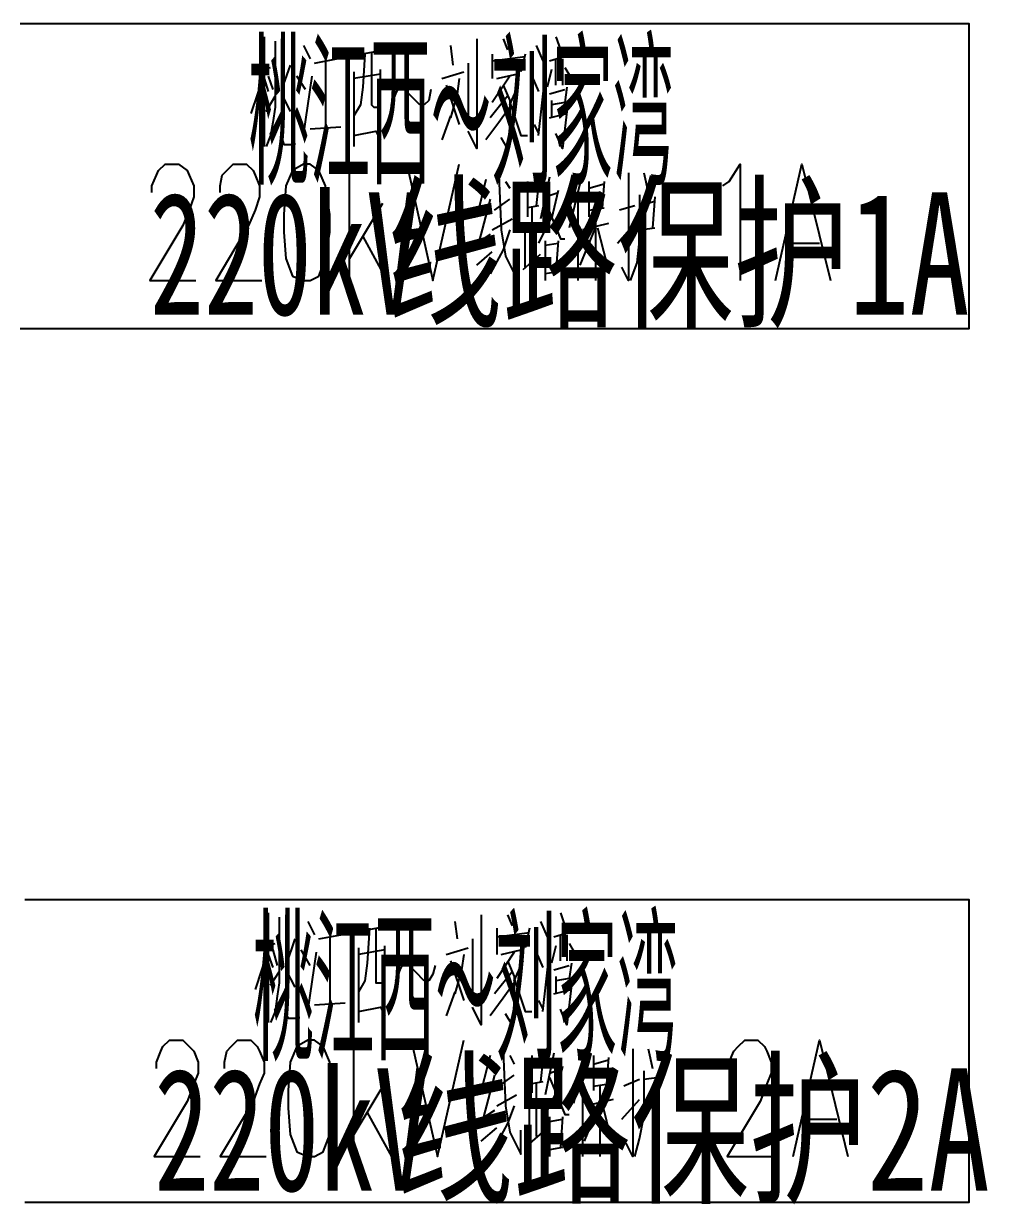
# Model space of a CAD drawing. Header units: metres. Extents: x 17 to 1757, y 17 to 1207.
# Drawn here: x 1225.2 to 1288.5, y 595.9 to 673.3 of the extents above; entities that cross this region are included whole.
import ezdxf

# ---------------------------------------------------------------- set-up
doc = ezdxf.new("R2010")
doc.units = ezdxf.units.M
for name, color, linetype in [('LINES', 7, 'Continuous'), ('POLYLINES', 4, 'Continuous'), ('RECTS', 7, 'Continuous'), ('TEXTS', 3, 'Continuous')]:
    doc.layers.add(name, color=color, linetype=linetype)

msp = doc.modelspace()

# ---------------------------------------------------------------- linework, layer by layer
at = {"layer": 'LINES'}
for p, q in [((1241.02, 672.48), (1241.02, 665.28)), ((1256.71, 672.34), (1257, 671.62)), ((1260.17, 672.48), (1260.46, 671.62)), ((1241.74, 672.19), (1241.74, 667.87)), ((1243.61, 671.9), (1244.04, 671.04)), ((1246.49, 671.18), (1248.94, 671.62)), ((1253.26, 671.9), (1253.4, 670.61)), ((1258.87, 671.9), (1259.3, 670.9)), ((1244.33, 670.75), (1245.77, 671.04)), ((1245.05, 670.9), (1245.05, 666.58)), ((1254.41, 670.75), (1254.41, 667.15)), ((1255.99, 671.33), (1255.99, 669.74)), ((1255.99, 670.9), (1258.15, 671.18)), ((1258.15, 671.33), (1257.86, 670.18)), ((1259.74, 670.9), (1261.18, 671.33)), ((1260.17, 669.31), (1260.17, 671.04)), ((1260.6, 671.04), (1260.6, 669.31)), ((1241.02, 670.03), (1240.15, 667.44)), ((1240.3, 670.18), (1241.45, 670.46)), ((1242.74, 670.61), (1242.17, 669.02)), ((1246.92, 670.18), (1246.92, 665.28)), ((1248.65, 670.03), (1246.92, 669.74)), ((1248.65, 665.57), (1248.65, 670.32)), ((1252.68, 669.74), (1254.12, 670.18)), ((1256.28, 669.74), (1257.58, 670.03)), ((1259.88, 670.32), (1259.59, 669.17)), ((1260.74, 670.46), (1261.18, 669.74)), ((1241.02, 669.74), (1241.3, 668.88)), ((1241.3, 669.89), (1241.59, 669.02)), ((1243.75, 669.02), (1243.18, 669.89)), ((1243.61, 666), (1244.18, 669.89)), ((1252.97, 669.31), (1253.83, 666.72)), ((1257.14, 669.89), (1255.99, 668.16)), ((1256.71, 669.31), (1257.14, 668.3)), ((1257.14, 668.02), (1257.72, 669.31)), ((1258.58, 669.89), (1259.02, 668.88)), ((1259.02, 666), (1259.45, 669.89)), ((1260.89, 669.17), (1260.74, 668.16)), ((1241.16, 667.58), (1241.74, 668.59)), ((1242.17, 668.74), (1242.74, 667.58)), ((1249.37, 668.02), (1249.66, 668.74)), ((1251.24, 668.02), (1250.66, 668.59)), ((1251.96, 669.02), (1251.82, 668.3)), ((1257, 668.59), (1255.85, 667.15)), ((1259.74, 668.74), (1260.74, 669.02)), ((1251.38, 668.02), (1251.24, 668.02)), ((1251.53, 668.02), (1251.38, 668.02)), ((1251.82, 668.3), (1251.53, 668.02)), ((1259.88, 668.3), (1259.88, 667.15)), ((1260.74, 668.16), (1259.88, 668.02)), ((1253.26, 667.3), (1252.68, 665.71)), ((1259.74, 667.15), (1260.89, 667.44)), ((1243.61, 666.14), (1243.46, 666.72)), ((1244.04, 666.43), (1246.06, 666.58)), ((1258.73, 666.72), (1259.02, 666.14)), ((1246.63, 656.5), (1246.63, 664.13)), ((1255.56, 663.12), (1254.98, 660.67)), ((1256.86, 662.98), (1257.14, 662.54)), ((1258.3, 662.98), (1258.3, 660.67)), ((1259.74, 663.26), (1259.16, 660.53)), ((1261.9, 663.55), (1261.03, 659.95)), ((1262.33, 662.98), (1262.33, 660.67)), ((1263.34, 662.98), (1263.19, 661.25)), ((1265.93, 663.55), (1266.22, 662.26)), ((1258.3, 662.54), (1259.02, 662.69)), ((1259.02, 662.83), (1258.87, 661.39)), ((1259.45, 661.97), (1260.31, 662.26)), ((1260.31, 662.4), (1259.88, 660.53)), ((1262.33, 662.54), (1263.34, 662.83)), ((1248.79, 661.54), (1246.63, 657.94)), ((1255.85, 661.82), (1255.13, 659.09)), ((1256.14, 661.1), (1257.14, 661.82)), ((1261.61, 662.11), (1261.61, 656.5)), ((1265.64, 662.11), (1265.64, 659.09)), ((1266.65, 661.68), (1265.64, 661.39)), ((1266.65, 661.97), (1266.5, 659.95)), ((1254.84, 660.67), (1255.56, 661.1)), ((1259.02, 661.39), (1258.3, 661.25)), ((1258.58, 661.25), (1258.58, 657.79)), ((1259.88, 660.67), (1259.02, 658.94)), ((1262.33, 661.1), (1263.34, 661.25)), ((1262.76, 661.1), (1262.76, 656.5)), ((1265.35, 661.39), (1264.34, 661.1)), ((1255.99, 659.81), (1257.29, 660.53)), ((1258.15, 657.36), (1258.15, 659.95)), ((1261.75, 657.5), (1262.76, 659.95)), ((1263.62, 660.24), (1261.9, 659.81)), ((1264.2, 658.94), (1265.35, 660.24)), ((1265.64, 659.81), (1266.65, 659.95)), ((1247.5, 659.38), (1249.08, 656.5)), ((1255.85, 659.52), (1254.98, 658.94)), ((1258.58, 659.66), (1259.16, 659.81)), ((1259.45, 659.09), (1259.45, 656.5)), ((1260.31, 659.09), (1260.17, 657.07)), ((1254.98, 657.5), (1255.99, 658.37)), ((1259.45, 658.8), (1260.31, 658.94)), ((1275.29, 658.94), (1277.45, 658.94)), ((1258.01, 657.22), (1259.16, 658.22)), ((1260.31, 657.07), (1259.45, 656.93)), ((1241.3, 615.02), (1241.3, 607.82)), ((1260.46, 615.02), (1260.74, 614.16)), ((1242.02, 614.74), (1242.02, 610.42)), ((1243.9, 614.45), (1244.33, 613.58)), ((1246.78, 613.73), (1249.22, 614.16)), ((1253.54, 614.45), (1253.69, 613.3)), ((1257, 614.88), (1257.29, 614.16)), ((1259.16, 614.45), (1259.59, 613.44)), ((1244.62, 613.3), (1246.06, 613.58)), ((1245.34, 613.44), (1245.34, 609.12)), ((1256.28, 614.02), (1256.28, 612.29)), ((1256.28, 613.44), (1258.44, 613.73)), ((1258.44, 614.02), (1258.15, 612.72)), ((1260.02, 613.44), (1261.46, 613.87)), ((1260.46, 611.86), (1260.46, 613.58)), ((1260.89, 613.58), (1260.89, 611.86)), ((1240.58, 612.72), (1241.74, 613.01)), ((1243.03, 613.3), (1242.46, 611.57)), ((1247.21, 612.72), (1247.21, 607.82)), ((1248.94, 608.11), (1248.94, 612.86)), ((1252.97, 612.29), (1254.41, 612.72)), ((1254.7, 613.3), (1254.7, 609.7)), ((1260.17, 612.86), (1259.88, 611.71)), ((1261.03, 613.01), (1261.46, 612.29)), ((1241.3, 612.58), (1240.44, 609.98)), ((1241.3, 612.29), (1241.59, 611.42)), ((1241.59, 612.58), (1241.88, 611.57)), ((1244.04, 611.57), (1243.46, 612.58)), ((1243.9, 608.54), (1244.47, 612.43)), ((1248.94, 612.58), (1247.21, 612.29)), ((1253.26, 611.86), (1254.12, 609.26)), ((1257.43, 612.43), (1256.28, 610.7)), ((1256.57, 612.29), (1257.86, 612.58)), ((1257, 611.86), (1257.43, 610.85)), ((1257.43, 610.56), (1258.01, 611.86)), ((1258.87, 612.43), (1259.3, 611.42)), ((1259.3, 608.54), (1259.74, 612.43)), ((1241.45, 610.27), (1242.02, 611.14)), ((1242.46, 611.28), (1243.03, 610.13)), ((1249.66, 610.56), (1249.94, 611.28)), ((1251.53, 610.56), (1250.95, 611.14)), ((1252.25, 611.57), (1252.1, 610.99)), ((1257.29, 611.14), (1256.14, 609.7)), ((1260.02, 611.28), (1261.03, 611.57)), ((1261.18, 611.71), (1261.03, 610.7)), ((1251.67, 610.56), (1251.53, 610.56)), ((1251.82, 610.56), (1251.67, 610.56)), ((1252.1, 610.99), (1251.82, 610.56)), ((1260.17, 610.85), (1260.17, 609.7)), ((1261.03, 610.7), (1260.17, 610.56)), ((1253.54, 609.84), (1252.97, 608.26)), ((1260.02, 609.7), (1261.18, 609.98)), ((1243.9, 608.69), (1243.75, 609.26)), ((1244.33, 608.98), (1246.34, 609.12)), ((1259.02, 609.26), (1259.3, 608.69)), ((1246.92, 599.04), (1246.92, 606.67)), ((1255.85, 605.66), (1255.27, 603.36)), ((1257.14, 605.66), (1257.43, 605.09)), ((1258.58, 605.66), (1258.58, 603.22)), ((1260.02, 605.81), (1259.45, 603.07)), ((1262.18, 606.1), (1261.32, 602.5)), ((1262.62, 605.66), (1262.62, 603.36)), ((1266.22, 606.1), (1266.5, 604.8)), ((1258.58, 605.09), (1259.3, 605.23)), ((1259.3, 605.38), (1259.16, 603.94)), ((1260.6, 604.94), (1260.17, 603.07)), ((1262.62, 605.09), (1263.62, 605.38)), ((1263.62, 605.52), (1263.48, 603.79)), ((1256.14, 604.37), (1255.42, 601.63)), ((1256.42, 603.65), (1257.43, 604.37)), ((1259.74, 604.51), (1260.6, 604.8)), ((1261.9, 604.66), (1261.9, 599.04)), ((1265.93, 604.66), (1265.93, 601.63)), ((1266.94, 604.22), (1265.93, 604.08)), ((1266.94, 604.51), (1266.79, 602.64)), ((1249.08, 604.08), (1246.92, 600.48)), ((1255.13, 603.22), (1255.85, 603.65)), ((1259.3, 603.94), (1258.58, 603.79)), ((1258.87, 603.79), (1258.87, 600.34)), ((1262.62, 603.65), (1263.62, 603.79)), ((1263.05, 603.65), (1263.05, 599.04)), ((1265.64, 604.08), (1264.63, 603.65)), ((1256.28, 602.35), (1257.58, 603.07)), ((1258.44, 599.9), (1258.44, 602.64)), ((1260.17, 603.22), (1259.3, 601.49)), ((1263.91, 602.78), (1262.18, 602.35)), ((1264.49, 601.49), (1265.64, 602.78)), ((1265.93, 602.35), (1266.94, 602.64)), ((1247.78, 601.92), (1249.37, 599.04)), ((1256.14, 602.06), (1255.27, 601.49)), ((1258.87, 602.21), (1259.45, 602.35)), ((1262.04, 600.05), (1263.05, 602.5)), ((1259.74, 601.63), (1259.74, 599.04)), ((1259.74, 601.34), (1260.6, 601.49)), ((1260.6, 601.63), (1260.46, 599.62)), ((1276.44, 601.49), (1278.6, 601.49)), ((1255.27, 600.05), (1256.28, 600.91)), ((1258.3, 599.76), (1259.45, 600.77)), ((1260.6, 599.62), (1259.74, 599.47))]:
    msp.add_line(p, q, dxfattribs=at)
at = {"layer": 'POLYLINES'}
for points in [[(1242.17, 672.34), (1242.17, 665.86), (1242.31, 665.42), (1243.03, 665.42), (1242.89, 666.86)], [(1254.98, 672.34), (1254.98, 665.14), (1254.41, 666.29)], [(1248.07, 671.47), (1248.07, 668.02), (1248.22, 667.87), (1248.5, 667.87)], [(1247.64, 671.33), (1247.5, 669.17), (1247.35, 668.02), (1246.92, 667.3)], [(1253.83, 669.74), (1253.69, 668.74), (1253.26, 667.15)], [(1249.66, 668.74), (1249.8, 669.02), (1249.94, 669.02), (1250.23, 669.02), (1250.66, 668.59)], [(1241.74, 667.87), (1241.59, 666.86), (1241.45, 666), (1241.16, 665.28)], [(1257.14, 667.87), (1256.42, 666.86), (1255.56, 665.71)], [(1257.14, 668.3), (1257.14, 666.72), (1257, 665.14), (1256.57, 665.86)], [(1257.14, 668.16), (1257.86, 666), (1258.3, 666)], [(1260.89, 667.58), (1260.6, 665.14), (1260.17, 666.14)], [(1246.92, 666), (1248.36, 666.29), (1248.65, 665.71)], [(1233.67, 662.26), (1233.67, 662.69), (1233.96, 663.41), (1234.1, 663.7), (1234.54, 664.13), (1235.4, 664.13), (1235.98, 663.7), (1236.12, 663.41), (1236.41, 662.69), (1236.41, 661.97), (1236.12, 661.1), (1235.69, 660.1), (1233.53, 656.5), (1236.55, 656.5)], [(1238.14, 662.26), (1238.14, 662.69), (1238.28, 663.41), (1238.57, 663.7), (1239, 664.13), (1239.86, 664.13), (1240.3, 663.7), (1240.44, 663.41), (1240.73, 662.69), (1240.73, 661.97), (1240.44, 661.1), (1240.01, 660.1), (1237.85, 656.5), (1240.87, 656.5)], [(1243.61, 664.13), (1242.89, 663.7), (1242.46, 662.69), (1242.31, 660.82), (1242.31, 659.66), (1242.46, 657.94), (1242.89, 656.78), (1243.61, 656.5), (1244.04, 656.5), (1244.62, 656.78), (1245.05, 657.94), (1245.34, 659.66), (1245.34, 660.82), (1245.05, 662.69), (1244.62, 663.7), (1244.04, 664.13), (1243.61, 664.13)], [(1250.38, 664.13), (1252.1, 656.5), (1253.83, 664.13)], [(1271.11, 662.69), (1271.54, 662.98), (1272.26, 664.13), (1272.26, 656.5)], [(1274.57, 656.5), (1276.3, 664.13), (1278.17, 656.5)], [(1256.42, 663.41), (1256.57, 659.81), (1256.86, 658.08)], [(1264.92, 663.55), (1264.92, 656.5), (1264.49, 657.36)], [(1259.45, 661.68), (1260.46, 659.23), (1260.74, 659.23)], [(1262.9, 659.95), (1263.48, 657.65), (1263.77, 657.65)], [(1257.14, 659.81), (1256.71, 658.51), (1255.85, 656.93)], [(1265.06, 656.5), (1265.5, 657.65), (1265.64, 659.09)], [(1256.86, 658.08), (1257.58, 656.64), (1257.58, 658.22)], [(1242.46, 614.88), (1242.46, 608.4), (1242.6, 608.11), (1243.32, 608.11), (1243.18, 609.55)], [(1255.27, 614.88), (1255.27, 607.68), (1254.7, 608.83)], [(1247.93, 614.02), (1247.78, 611.71), (1247.64, 610.56), (1247.21, 609.84)], [(1248.36, 614.02), (1248.36, 610.56), (1248.36, 610.42), (1248.79, 610.42)], [(1254.12, 612.29), (1253.98, 611.28), (1253.54, 609.7)], [(1249.94, 611.28), (1250.09, 611.57), (1250.23, 611.57), (1250.52, 611.57), (1250.95, 611.14)], [(1242.02, 610.42), (1241.88, 609.55), (1241.74, 608.54), (1241.45, 607.82)], [(1257.43, 610.42), (1256.71, 609.41), (1255.85, 608.26)], [(1257.43, 610.85), (1257.43, 609.26), (1257.29, 607.68), (1256.86, 608.4)], [(1257.43, 610.7), (1258.15, 608.54), (1258.58, 608.54)], [(1261.18, 610.27), (1260.89, 607.68), (1260.46, 608.69)], [(1247.21, 608.54), (1248.65, 608.83), (1248.94, 608.26)], [(1233.96, 604.8), (1233.96, 605.23), (1234.25, 605.95), (1234.39, 606.24), (1234.82, 606.67), (1235.69, 606.67), (1236.12, 606.24), (1236.41, 605.95), (1236.7, 605.23), (1236.7, 604.51), (1236.41, 603.79), (1235.98, 602.64), (1233.82, 599.04), (1236.84, 599.04)], [(1238.42, 604.8), (1238.42, 605.23), (1238.57, 605.95), (1238.86, 606.24), (1239.29, 606.67), (1240.15, 606.67), (1240.58, 606.24), (1240.73, 605.95), (1241.02, 605.23), (1241.02, 604.51), (1240.73, 603.79), (1240.3, 602.64), (1238.14, 599.04), (1241.16, 599.04)], [(1243.9, 606.67), (1243.18, 606.24), (1242.74, 605.23), (1242.6, 603.36), (1242.6, 602.21), (1242.74, 600.48), (1243.18, 599.33), (1243.9, 599.04), (1244.33, 599.04), (1244.9, 599.33), (1245.34, 600.48), (1245.62, 602.21), (1245.62, 603.36), (1245.34, 605.23), (1244.9, 606.24), (1244.33, 606.67), (1243.9, 606.67)], [(1250.66, 606.67), (1252.39, 599.04), (1254.12, 606.67)], [(1271.54, 604.8), (1271.54, 605.23), (1271.83, 605.95), (1272.12, 606.24), (1272.55, 606.67), (1273.42, 606.67), (1273.85, 606.24), (1273.99, 605.95), (1274.28, 605.23), (1274.28, 604.51), (1273.99, 603.79), (1273.56, 602.64), (1271.4, 599.04), (1274.42, 599.04)], [(1275.72, 599.04), (1277.45, 606.67), (1279.32, 599.04)], [(1256.71, 605.95), (1256.86, 602.35), (1257.14, 600.62)], [(1265.21, 606.1), (1265.21, 599.04), (1264.78, 599.9)], [(1259.74, 604.22), (1260.74, 601.78), (1261.03, 601.78)], [(1257.43, 602.35), (1257, 601.2), (1256.14, 599.62)], [(1263.19, 602.5), (1263.77, 600.19), (1264.06, 600.19)], [(1265.35, 599.04), (1265.64, 600.19), (1265.93, 601.63)], [(1257.14, 600.62), (1257.86, 599.18), (1257.86, 600.77)]]:
    msp.add_lwpolyline(points, dxfattribs=at)
at = {"layer": 'RECTS'}
for points in [[(1225.03, 673.34), (1287.24, 673.34), (1287.24, 653.33), (1225.03, 653.33)], [(1225.32, 615.89), (1287.24, 615.89), (1287.24, 596.02), (1225.32, 596.02)]]:
    msp.add_lwpolyline(points, dxfattribs=at)

# ---------------------------------------------------------------- texts
at = {"layer": 'TEXTS'}
for s, width, p in [('桃江西～刘家湾', 0.381771, (1240.01, 663.63)), ('线路保护1A', 0.726647, (1249.08, 654.25)), ('220kV', 0.649151, (1233.53, 654.25)), ('桃江西～刘家湾', 0.381771, (1240.3, 606.17)), ('线路保护2A', 0.740784, (1249.66, 596.79)), ('220kV', 0.661516, (1233.82, 596.79))]:
    msp.add_text(s, height=8.02, dxfattribs=dict(at, width=width)).set_placement(p)

doc.saveas('drawing.dxf')
